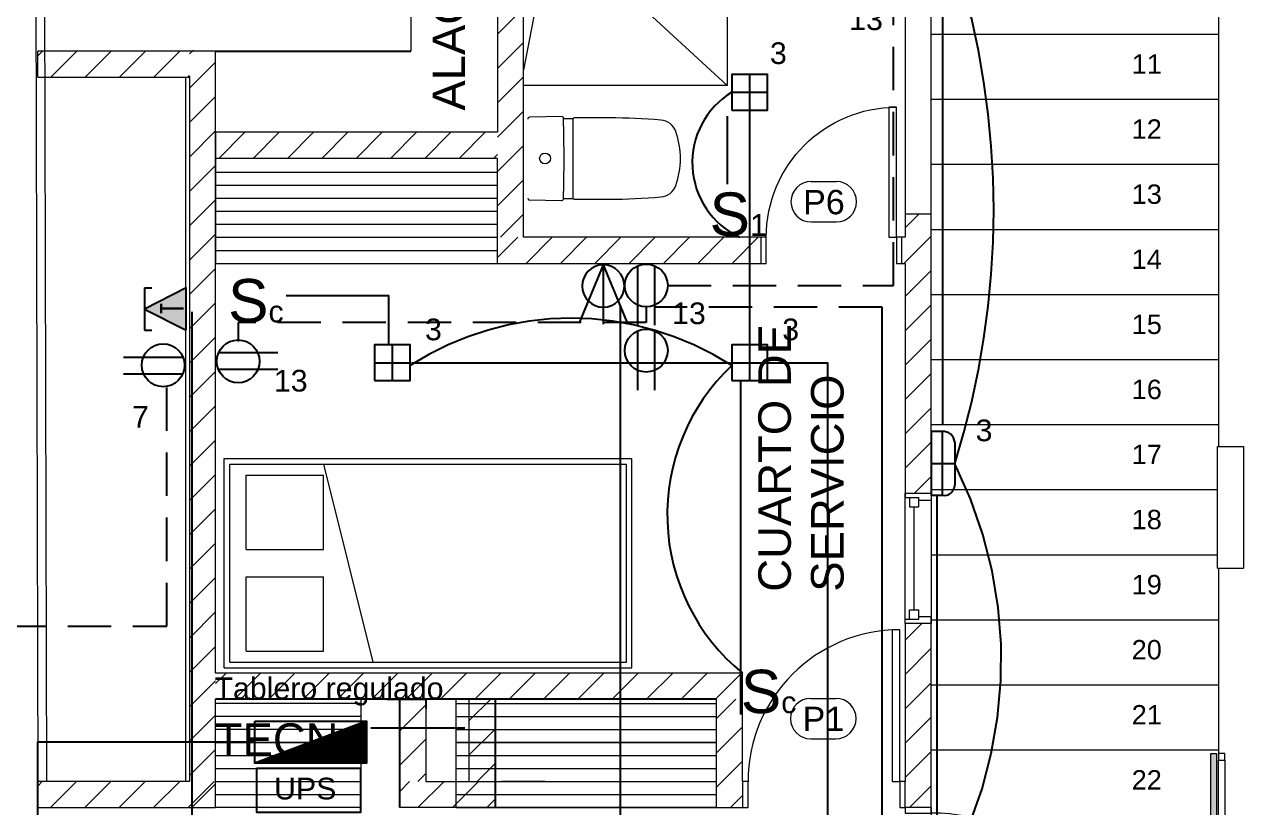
# Model space of a CAD drawing. Header units: inches. Extents: x 131 to 82119, y 71 to 16923.
# Drawn here: x 186.88 to 192.51, y 128.07 to 131.68 of the extents above; entities that cross this region are included whole.
import ezdxf
from ezdxf.enums import TextEntityAlignment as Align

# ---------------------------------------------------------------- set-up
doc = ezdxf.new("R2010")
doc.units = ezdxf.units.IN
doc.header["$MEASUREMENT"] = 0
for name, pattern in [('HIDDEN', [9.525, 6.35, -3.175]), ('Overhead', [0.003969, 0.002381, -0.001587]), ('PISO', [0.3, 0.2, -0.1])]:
    doc.linetypes.add(name, pattern=pattern)
for name, color, linetype, lineweight in [('A-DETL-____-THIN', 151, 'Continuous', 18), ('A-DOOR-____-IDEN', 31, 'Continuous', 18), ('A-DOOR-____-MCUT', 31, 'Continuous', 18), ('A-DOOR-____-OTLN', 31, 'Continuous', 18), ('A-DOOR-FRAM-MCUT', 31, 'Continuous', 18), ('A-FLOR-____-OTLN', 192, 'Continuous', 18), ('A-GLAZ-____-MCUT', 151, 'Continuous', 18), ('A-GLAZ-____-OTLN', 151, 'Continuous', 18), ('A-GLAZ-CURT-OTLN', 52, 'Continuous', 18), ('A-GLAZ-CWMG-OTLN', 51, 'Continuous', 18), ('A-WALL-____-MCUT', 113, 'Continuous', 18), ('A-WALL-____-OTLN', 113, 'Continuous', 18), ('A-WALL-____-PATT', 111, 'Continuous', 18), ('DUCTO-PARED O TECHO', 7, 'Continuous', 25), ('DUCTO-PISO', 7, 'PISO', 25), ('G-____-____-TEXT', 231, 'Continuous', 9), ('I-FURN-____-OTLN', 30, 'Continuous', 18), ('P-SANR-FIXT-OTLN', 6, 'Continuous', 18), ('Q-CASE-____-OTLN', 31, 'Continuous', 18), ('RED-TELEFONO', 240, 'TELEFONO', 25), ('RED-TELEVISION', 84, 'TELEVISION', 25), ('RED-TELEVISIÓN', 84, 'TELEVISION', 25), ('RED-TELÉFONO', 240, 'TELEFONO', 25), ('S-STRS-____-OTLN', 31, 'Continuous', 18), ('SIMBOLOGIA', 150, 'Continuous', 25)]:
    doc.layers.add(name, color=color, linetype=linetype, lineweight=lineweight)
for name, color, linetype in [('BLOQUES TOMAS Y LUCES', 140, 'Continuous'), ('INTERRUPTORES', 6, 'Continuous'), ('LAMPARAS', 20, 'Continuous'), ('LUCES Y TOMAS', 5, 'Continuous'), ('Retorno', 5, 'HIDDEN')]:
    doc.layers.add(name, color=color, linetype=linetype)
doc.styles.add('Arial_1', font='arial.ttf', dxfattribs={"height": 0.15})
doc.styles.add('Arial_2', font='arial.ttf', dxfattribs={"height": 0.089295})
doc.styles.add('Arial_4', font='arial.ttf', dxfattribs={"height": 0.1125})
doc.styles.add('ROMANS', font='romans.shx', dxfattribs={"width": 0.625})
doc.styles.get("Standard").update_dxf_attribs({"font": 'arial.ttf'})
doc.linetypes.add('TELEFONO', pattern='A,0.32,-0.12,["TEL",Standard,S=0.065,R=0,X=-0.065,Y=-0.0325],-0.14', length=0.58)
doc.linetypes.add('TELEVISION', pattern='A,0.32,-0.13,["TV",Standard,S=0.065,R=0,X=-0.065,Y=-0.0325],-0.13', length=0.58)
pattern_1 = [(45, (197.74889, 144.03864), (-0.07919596, 0.07919596), [])]

# ---------------------------------------------------------------- blocks, each defined once
blk = doc.blocks.new('Puertas Revit Lisas - 0_75  x 2_70-1759838-ARQ-P1')
at = {"layer": 'A-DOOR-____-MCUT'}
for p, q in [((0.35, 0.756825), (0.315, 0.756825)), ((0.315, 0.756825), (0.315, 0.056825)), ((0.35, 0.056825), (0.35, 0.756825)), ((0.315, 0.056825), (0.35, 0.056825))]:
    blk.add_line(p, q, dxfattribs=at)
at = {"layer": 'A-DOOR-____-OTLN'}
blk.add_arc((0.35, 0.056825), 0.7, 90, 180, dxfattribs=at)
at = {"layer": 'A-DOOR-FRAM-MCUT'}
for p, q in [((-0.35, 0.056825), (-0.375, 0.056825)), ((-0.375, 0.056825), (-0.375, -0.063175)), ((-0.35, -0.063175), (-0.35, 0.056825)), ((0.35, 0.056825), (0.35, -0.063175)), ((0.375, 0.056825), (0.35, 0.056825)), ((0.375, -0.063175), (0.375, 0.056825)), ((-0.375, -0.063175), (-0.35, -0.063175)), ((0.35, -0.063175), (0.375, -0.063175))]:
    blk.add_line(p, q, dxfattribs=at)
blk = doc.blocks.new('Sanitary-Equipment_Duravit_Toilet-Close-Coupled_215609 - 215609 White Alpin-689622-ARQ-P1')
at = {"layer": 'P-SANR-FIXT-OTLN'}
for p, q in [((-0.1914, -0.0078), (-0.194, -0.1565)), ((0.1928, -0.1587), (0.1902, -0.0088)), ((-0.1857, -0.165), (-0.1846, -0.165)), ((-0.1846, -0.165), (-0.1846, -0.21)), ((0.1834, -0.21), (0.1834, -0.165)), ((0.1834, -0.165), (0.1866, -0.165)), ((-0.1875, -0.2125), (-0.1875, -0.3771)), ((-0.1846, -0.21), (0.1834, -0.21)), ((0.1868, -0.3771), (0.1868, -0.215))]:
    blk.add_line(p, q, dxfattribs=at)
blk.add_circle((0, -0.08), 0.025, dxfattribs=at)
for centre, radius, start, end in [((-0.1835, -0.0079), 0.00793, 90, 179), ((0.1812, -0.0089), 0.00894, 1, 90), ((-0.1857, -0.1567), 0.0083, 179, 270), ((-0.0012, 5.889), 6.0568, 268.25421, 271.74579), ((0.1866, -0.1588), 0.00613, 270, 1), ((-0.1826, -0.2151), 0.00547, 111.2631, 152.3244), ((0.1814, -0.2151), 0.00547, 0.9602, 68.7369), ((2.6453, -0.3771), 2.8328, 180, 184.8004), ((-2.6459, -0.3771), 2.8328, 355.1996, 360), ((-0.0978, -0.6075), 0.08, 184.8004, 250.2972), ((0.0972, -0.6075), 0.08, 289.7028, 355.1996), ((-0.0003, -0.3352), 0.3692, 250.2972, 289.7028)]:
    blk.add_arc(centre, radius, start, end, dxfattribs=at)
blk = doc.blocks.new('M_Bed-Box - 0965 x 1880mm - Twin-933038-ARQ-P1')
at = {"layer": 'I-FURN-____-OTLN'}
for p, q in [((-0.1433, 0.7056), (-0.1433, -1.1744)), ((-0.1433, 0.7056), (0.8217, 0.7056)), ((-0.1179, 0.6802), (-0.1179, -1.149)), ((-0.1179, 0.6802), (0.7963, 0.6802)), ((0.7963, 0.6802), (0.7963, -1.149)), ((0.8217, 0.7056), (0.8217, -1.1744)), ((-0.0671, 0.604), (-0.0671, 0.2482)), ((-0.0671, 0.604), (0.2757, 0.604)), ((0.2757, 0.604), (0.2757, 0.2482)), ((0.4027, 0.604), (0.4027, 0.2482)), ((0.4027, 0.604), (0.7455, 0.604)), ((0.7455, 0.604), (0.7455, 0.2482)), ((0.7963, 0.2482), (-0.1179, 0.0198)), ((-0.0671, 0.2482), (0.2757, 0.2482)), ((0.4027, 0.2482), (0.7455, 0.2482)), ((-0.1433, -1.1744), (0.8217, -1.1744)), ((-0.1179, -1.149), (0.7963, -1.149))]:
    blk.add_line(p, q, dxfattribs=at)
blk = doc.blocks.new('Puertas Revit Lisas - 0_90 X 2_60-1819666-ARQ-P1')
at = {"layer": 'A-DOOR-____-MCUT'}
for p, q in [((0.425, 0.906825), (0.39, 0.906825)), ((0.39, 0.906825), (0.39, 0.056825)), ((0.425, 0.056825), (0.425, 0.906825)), ((0.39, 0.056825), (0.425, 0.056825))]:
    blk.add_line(p, q, dxfattribs=at)
at = {"layer": 'A-DOOR-____-OTLN'}
blk.add_arc((0.425, 0.056825), 0.85, 90, 180, dxfattribs=at)
at = {"layer": 'A-DOOR-FRAM-MCUT'}
for p, q in [((-0.425, 0.056825), (-0.45, 0.056825)), ((-0.45, 0.056825), (-0.45, -0.063175)), ((-0.425, -0.063175), (-0.425, 0.056825)), ((0.425, 0.056825), (0.425, -0.063175)), ((0.45, 0.056825), (0.425, 0.056825)), ((0.45, -0.063175), (0.45, 0.056825)), ((-0.45, -0.063175), (-0.425, -0.063175)), ((0.425, -0.063175), (0.45, -0.063175))]:
    blk.add_line(p, q, dxfattribs=at)
blk = doc.blocks.new('System Panel - Glazed-1488044-ARQ-P1')
at = {"layer": 'A-GLAZ-CURT-OTLN'}
blk.add_hatch(color=256, dxfattribs=at).paths.add_polyline_path([(-0.402, 0.0245), (0.402, 0.0245), (0.402, 0.0495), (-0.402, 0.0495)], flags=0)
for p, q in [((-0.402, 0.0495), (0.402, 0.0495)), ((-0.402, 0.0495), (-0.402, 0.0245)), ((0.402, 0.0245), (-0.402, 0.0245)), ((0.402, 0.0495), (0.402, 0.0245))]:
    blk.add_line(p, q, dxfattribs=at)
blk = doc.blocks.new('Rectangular Mullion - 30mm Square-1488043-ARQ-P1')
at = {"layer": 'A-GLAZ-CWMG-OTLN'}
for p, q in [((0, -5.8737), (0.03, -5.8737)), ((0, -6.6327), (0, -5.8737)), ((0.03, -5.8737), (0.03, -6.6327)), ((0.03, -6.6327), (0, -6.6327))]:
    blk.add_line(p, q, dxfattribs=at)
blk = doc.blocks.new('Rectangular Mullion - 30mm Square-1488014-ARQ-P1')
at = {"layer": 'A-GLAZ-CWMG-OTLN'}
for p, q in [((-0.03, -0.015), (-0.03, 0.015)), ((-0.03, 0.015), (0, 0.015)), ((0, 0.015), (0, -0.015)), ((0, -0.015), (-0.03, -0.015))]:
    blk.add_line(p, q, dxfattribs=at)
blk = doc.blocks.new('M_Fixed - 0_60 x 2_00-1819667-ARQ-P1')
at = {"layer": 'A-GLAZ-____-MCUT'}
for p, q in [((-0.3, 0.073), (-0.281, 0.073)), ((-0.281, 0.073), (-0.281, 0.01)), ((0.281, 0.073), (0.281, 0.01)), ((0.2989, 0.073), (0.281, 0.073)), ((-0.281, 0.054), (-0.237, 0.054)), ((-0.281, 0.01), (-0.237, 0.01)), ((-0.268, 0.01), (-0.268, -0.047)), ((-0.237, 0.054), (-0.237, 0.01)), ((-0.237, 0.032), (0.237, 0.032)), ((0.237, 0.054), (0.237, 0.01)), ((0.281, 0.054), (0.237, 0.054)), ((0.237, 0.01), (0.281, 0.01)), ((0.268, 0.01), (0.268, -0.047)), ((-0.3, -0.047), (-0.268, -0.047)), ((0.3, -0.047), (0.268, -0.047))]:
    blk.add_line(p, q, dxfattribs=at)
blk = doc.blocks.new('Etiqueta Puerta 1_5mm - Etiqueta Puerta 1_5mm-1832370-ARQ-P1')
at = {"layer": 'A-DOOR-____-IDEN'}
for p, q in [((-0.000813, 0.001281), (0.000734, 0.001281)), ((-0.000813, -0.001203), (0.000734, -0.001203))]:
    blk.add_line(p, q, dxfattribs=at)
for centre, start, end in [((-0.000813, 0.000039), 90, 270), ((0.000734, 0.000039), 270, 90)]:
    blk.add_arc(centre, 0.001242, start, end, dxfattribs=at)
blk = doc.blocks.new('Puertas Revit Lisas - 0_65 X 2_70-1833635-ARQ-P1')
at = {"layer": 'A-DOOR-____-MCUT'}
for p, q in [((0.265, -0.056825), (0.3, -0.056825)), ((0.265, -0.656825), (0.265, -0.056825)), ((0.3, -0.056825), (0.3, -0.656825)), ((0.3, -0.656825), (0.265, -0.656825))]:
    blk.add_line(p, q, dxfattribs=at)
at = {"layer": 'A-DOOR-____-OTLN'}
blk.add_arc((0.3, -0.056825), 0.6, 180, 270, dxfattribs=at)
at = {"layer": 'A-DOOR-FRAM-MCUT'}
for p, q in [((-0.325, 0.063175), (-0.3, 0.063175)), ((-0.325, -0.056825), (-0.325, 0.063175)), ((-0.3, 0.063175), (-0.3, -0.056825)), ((0.3, 0.063175), (0.325, 0.063175)), ((0.3, -0.056825), (0.3, 0.063175)), ((0.325, 0.063175), (0.325, -0.056825)), ((-0.3, -0.056825), (-0.325, -0.056825)), ((0.325, -0.056825), (0.3, -0.056825))]:
    blk.add_line(p, q, dxfattribs=at)
blk = doc.blocks.new('TOMA')
at = {"layer": 'SIMBOLOGIA'}
for p, q in [((-0.0301, 0.2165), (-0.0301, 0.0062)), ((0.0294, 0.2165), (0.0294, 0.1463)), ((0.0294, 0.1463), (0.0294, 0.0059))]:
    blk.add_line(p, q, dxfattribs=at)
blk.add_circle((0, 0.0761), 0.0761, dxfattribs=at)
blk = doc.blocks.new('TV')
at = {"layer": 'RED-TELEVISION', "linetype": 'Continuous'}
for q in [(-0.2063, 0.0852), (-0.2103, 0), (-0.2063, -0.0852)]:
    blk.add_line((0, 0), q, dxfattribs=at)
blk.add_circle((-0.075, 0), 0.075, dxfattribs=at)
blk = doc.blocks.new('TEL')
at = {"layer": 'RED-TELEFONO', "linetype": 'Continuous'}
h = blk.add_hatch(color=256, dxfattribs=at)
h.dxf.hatch_style = 1
h.paths.add_polyline_path([(-0.1477, -0.0756), (0, 0), (-0.1477, 0.0756)])
for p, q in [((0, 0.075), (-0.0251, 0.075)), ((0, 0.075), (0, 0)), ((0, 0), (0, -0.075)), ((0, -0.075), (-0.0251, -0.075))]:
    blk.add_line(p, q, dxfattribs=at)
blk.add_lwpolyline([(-0.1477, -0.0756), (-0.1477, 0.0756), (0, 0)], close=True, dxfattribs=at)
at = {"layer": 'RED-TELEFONO', "color": 2, "linetype": 'TELEFONO', "style": 'ROMANS', "width": 0.7}
blk.add_text('T', height=0.08, rotation=270, dxfattribs=at).set_placement((-0.1384, 0.0022), align=Align.CENTER)
blk = doc.blocks.new('TABLERO')
at = {"layer": 'LUCES Y TOMAS', "color": 0}
for points in [[(0.2574, 0), (-0.2574, -0.1939)], [(-0.2574, 0), (0.2574, 0), (0.2574, -0.1939), (-0.2574, -0.1939), (-0.2574, 0)], [(0.2574, 0), (-0.2574, -0.1939)], [(0.2574, -0.0038), (-0.2474, -0.1939)], [(0.2574, -0.0075), (-0.2374, -0.1939)], [(0.2574, -0.0113), (-0.2274, -0.1939)], [(0.2574, -0.0151), (-0.2174, -0.1939)], [(0.2574, -0.0188), (-0.2074, -0.1939)], [(0.2574, -0.0226), (-0.1974, -0.1939)], [(0.2574, -0.0264), (-0.1874, -0.1939)], [(0.2574, -0.0301), (-0.1774, -0.1939)], [(0.2574, -0.0339), (-0.1674, -0.1939)], [(0.2574, -0.0377), (-0.1574, -0.1939)], [(0.2574, -0.0414), (-0.1474, -0.1939)], [(0.2574, -0.0452), (-0.1374, -0.1939)], [(0.2574, -0.049), (-0.1274, -0.1939)], [(0.2574, -0.0527), (-0.1174, -0.1939)], [(0.2574, -0.0565), (-0.1074, -0.1939)], [(0.2574, -0.0603), (-0.0974, -0.1939)], [(0.2574, -0.064), (-0.0874, -0.1939)], [(0.2574, -0.0678), (-0.0774, -0.1939)], [(0.2574, -0.0716), (-0.0674, -0.1939)], [(0.2574, -0.0753), (-0.0574, -0.1939)], [(0.2574, -0.0791), (-0.0474, -0.1939)], [(0.2574, -0.0829), (-0.0374, -0.1939)], [(0.2574, -0.0866), (-0.0274, -0.1939)], [(0.2574, -0.0904), (-0.0174, -0.1939)], [(0.2574, -0.0942), (-0.0074, -0.1939)], [(0.2574, -0.0979), (0.0026, -0.1939)], [(0.2574, -0.1017), (0.0126, -0.1939)], [(0.2574, -0.1055), (0.0226, -0.1939)], [(0.2574, -0.1092), (0.0326, -0.1939)], [(0.2574, -0.113), (0.0426, -0.1939)], [(0.2574, -0.1168), (0.0526, -0.1939)], [(0.2574, -0.1205), (0.0626, -0.1939)], [(0.2574, -0.1243), (0.0726, -0.1939)], [(0.2574, -0.1281), (0.0826, -0.1939)], [(0.2574, -0.1318), (0.0926, -0.1939)], [(0.2574, -0.1356), (0.1026, -0.1939)], [(0.2574, -0.1394), (0.1126, -0.1939)], [(0.2574, -0.1431), (0.1226, -0.1939)], [(0.2574, -0.1469), (0.1326, -0.1939)], [(0.2574, -0.1507), (0.1426, -0.1939)], [(0.2574, -0.1544), (0.1526, -0.1939)], [(0.2574, -0.1582), (0.1626, -0.1939)], [(0.2574, -0.162), (0.1726, -0.1939)], [(0.2574, -0.1657), (0.1826, -0.1939)], [(0.2574, -0.1695), (0.1926, -0.1939)], [(0.2574, -0.1733), (0.2026, -0.1939)], [(0.2574, -0.177), (0.2126, -0.1939)], [(0.2574, -0.1808), (0.2226, -0.1939)], [(0.2574, -0.1846), (0.2326, -0.1939)], [(0.2574, -0.1883), (0.2426, -0.1939)], [(0.2574, -0.1921), (0.2526, -0.1939)]]:
    blk.add_lwpolyline(points, dxfattribs=at)
blk = doc.blocks.new('TORTUGA HERMETICA')
at = {"layer": 'BLOQUES TOMAS Y LUCES'}
for p, q in [((-0.0994, 0.1078), (0.0994, 0.1078)), ((0, 0.1078), (0, 0))]:
    blk.add_line(p, q, dxfattribs=at)
blk.add_lwpolyline([(-0.1484, 0), (0.1456, 0), (0.1456, 0.051), (-0.1484, 0.051), (-0.1484, 0)], dxfattribs=at)
for centre, radius, start, end in [((-0.0958, 0.0552), 0.0528, 93.9125, 184.5603), ((0.0979, 0.0594), 0.0484, 349.9517, 88.2301)]:
    blk.add_arc(centre, radius, start, end, dxfattribs=at)

msp = doc.modelspace()

# ---------------------------------------------------------------- hatches: boundary and pattern name
at = {"layer": 'A-WALL-____-PATT'}
h = msp.add_hatch(dxfattribs=at)
h.set_pattern_fill('FP_37', color=8, style=0, pattern_type=2)
h.set_pattern_definition([(45, (197.66889, 144.03864), (-0.07919596, 0.07919596), [])])
h.paths.add_polyline_path([(189.1852, 130.6965), (189.1852, 132.3055), (189.0652, 132.3055), (189.0652, 130.6965)], flags=0)
h = msp.add_hatch(dxfattribs=at)
h.set_pattern_fill('FP_37', color=8, style=0, pattern_type=2)
h.set_pattern_definition(pattern_1)
h.paths.add_polyline_path([(190.9452, 130.6365), (191.0652, 130.6365), (191.0652, 130.8045), (190.9452, 130.8045), (190.9452, 130.6965)], flags=0)
h.paths.add_polyline_path([(191.0456, 131.8755), (191.0652, 131.8755), (191.0652, 132.1055), (190.9452, 132.1055), (190.9452, 131.8755), (191.0017, 131.8755)], flags=0)
h = msp.add_hatch(dxfattribs=at)
h.set_pattern_fill('FP_37', color=8, style=0, pattern_type=2)
h.set_pattern_definition([(45, (197.74927, 143.76314), (-0.07919596, 0.07919596), [])])
h.paths.add_polyline_path([(187.0655, 131.4351), (187.6455, 131.4351), (187.6455, 131.5551), (186.9455, 131.5551), (186.9455, 131.4351), (187.007, 131.4351)], flags=0)
h = msp.add_hatch(dxfattribs=at)
h.set_pattern_fill('FP_37', color=8, style=0, pattern_type=2)
h.set_pattern_definition([(45, (197.74889, 143.86314), (-0.07919596, 0.07919596), [])])
h.paths.add_polyline_path([(187.7652, 128.0675), (187.7652, 131.5597), (187.6452, 131.5597), (187.6452, 128.0675)])
h = msp.add_hatch(dxfattribs=at)
h.set_pattern_fill('FP_37', color=8, style=0, pattern_type=2)
h.set_pattern_definition(pattern_1)
h.paths.add_polyline_path([(188.7441, 131.0606), (189.0652, 131.0606), (189.0652, 131.1806), (187.7652, 131.1806), (187.7652, 131.0606)])
h = msp.add_hatch(dxfattribs=at)
h.set_pattern_fill('FP_37', color=8, style=0, pattern_type=2)
h.set_pattern_definition(pattern_1)
h.paths.add_polyline_path([(190.0352, 130.5765), (190.0352, 130.6965), (189.0652, 130.6965), (189.0652, 130.5765)])
h.paths.add_polyline_path([(190.9042, 130.6965), (190.9042, 130.5765), (190.9452, 130.5765), (190.9452, 130.6965)])
h.paths.add_polyline_path([(190.3042, 130.5765), (190.3042, 130.6965), (190.0352, 130.6965), (190.0352, 130.5765)])
h = msp.add_hatch(dxfattribs=at)
h.set_pattern_fill('FP_37', color=8, style=0, pattern_type=2)
h.set_pattern_definition(pattern_1)
h.paths.add_polyline_path([(190.9452, 128.0675), (191.0652, 128.0675), (191.0652, 128.9165), (190.9452, 128.9165), (190.9452, 128.1875)], flags=0)
h.paths.add_polyline_path([(191.0652, 129.5165), (191.0652, 130.6365), (190.9452, 130.6365), (190.9452, 129.5165)], flags=0)
h = msp.add_hatch(dxfattribs=at)
h.set_pattern_fill('FP_37', color=8, style=0, pattern_type=2)
h.set_pattern_definition([(45, (197.74889, 143.84959), (-0.07919596, 0.07919596), [])])
h.paths.add_polyline_path([(190.1952, 128.5675), (190.1952, 128.6875), (187.7652, 128.6875), (187.7652, 128.5675), (189.5952, 128.5675)])
h = msp.add_hatch(dxfattribs=at)
h.set_pattern_fill('FP_37', color=8, style=0, pattern_type=2)
h.set_pattern_definition([(45, (197.73889, 144.03864), (-0.07919596, 0.07919596), [])])
h.paths.add_polyline_path([(188.6152, 128.1875), (188.6152, 128.5675), (188.7352, 128.5675), (188.7352, 128.1875)])
h = msp.add_hatch(dxfattribs=at)
h.set_pattern_fill('FP_37', color=8, style=0, pattern_type=2)
h.set_pattern_definition([(45, (197.69419, 144.03864), (-0.07919596, 0.07919596), [])])
h.paths.add_polyline_path([(188.9352, 128.1875), (188.9352, 128.5675), (189.0552, 128.5675), (189.0552, 128.1875)])
h = msp.add_hatch(dxfattribs=at)
h.set_pattern_fill('FP_37', color=8, style=0, pattern_type=2)
h.set_pattern_definition([(45, (198.34891, 144.03864), (-0.07919596, 0.07919596), [])])
h.paths.add_polyline_path([(190.1952, 128.0675), (190.1952, 128.5675), (190.0752, 128.5675), (190.0752, 128.0675)])
h = msp.add_hatch(dxfattribs=at)
h.set_pattern_fill('FP_37', color=8, style=0, pattern_type=2)
h.set_pattern_definition(pattern_1)
h.paths.add_polyline_path([(186.9452, 128.0675), (187.7652, 128.0675), (187.7652, 128.1875), (186.9452, 128.1875)], flags=0)
h = msp.add_hatch(dxfattribs=at)
h.set_pattern_fill('FP_37', color=8, style=0, pattern_type=2)
h.set_pattern_definition([(45, (197.85889, 144.03864), (-0.07919596, 0.07919596), [])])
h.paths.add_polyline_path([(189.0552, 128.0675), (188.6152, 128.0675), (188.6152, 128.1875), (189.0552, 128.1875)])

# ---------------------------------------------------------------- linework, layer by layer
for p, q in [((187.7655, 131.5551), (188.6652, 131.5551)), ((190.0752, 128.5675), (187.7652, 128.5675)), ((188.5552, 128.5675), (188.7352, 128.5675)), ((188.6152, 128.0675), (188.6152, 128.5675)), ((188.7352, 128.5675), (188.7352, 128.5242)), ((189.0552, 128.0675), (189.0552, 128.5675))]:
    msp.add_line(p, q)
at = {"layer": 'A-DETL-____-THIN'}
for p, q in [((189.3162, 132.1423), (189.1852, 131.4688)), ((189.3416, 132.1169), (190.1241, 131.3965)), ((190.9452, 131.8755), (190.9452, 130.8045)), ((191.0652, 130.8045), (191.0652, 131.8755)), ((187.7652, 131.0606), (187.7652, 130.5765)), ((189.0652, 131.0606), (187.7652, 131.0606)), ((189.0652, 130.5765), (189.0652, 131.0606)), ((187.7652, 130.9965), (189.0652, 130.9965)), ((187.7652, 130.9365), (189.0652, 130.9365)), ((187.7652, 130.8765), (189.0652, 130.8765)), ((187.7652, 130.8165), (189.0652, 130.8165)), ((187.7652, 130.7565), (189.0652, 130.7565)), ((190.9452, 130.8045), (191.0652, 130.8045)), ((190.9902, 130.8045), (191.0202, 130.8045)), ((187.7652, 130.6965), (189.0652, 130.6965)), ((187.7652, 130.6365), (189.0652, 130.6365)), ((187.7652, 130.5765), (189.1452, 130.5765)), ((187.7652, 130.5765), (189.0652, 130.5765)), ((188.4352, 128.5475), (187.7652, 128.5475)), ((188.8752, 128.5475), (190.0752, 128.5475)), ((188.4352, 128.4875), (187.7652, 128.4875)), ((188.8752, 128.4875), (190.0752, 128.4875)), ((188.4352, 128.4275), (187.7652, 128.4275)), ((188.8752, 128.4275), (190.0752, 128.4275)), ((187.7652, 128.3675), (188.4352, 128.3675)), ((188.4352, 128.3675), (187.7652, 128.3675)), ((188.8752, 128.3675), (190.0752, 128.3675)), ((190.0752, 128.3675), (188.8752, 128.3675)), ((187.7652, 128.3075), (188.4352, 128.3075)), ((188.8752, 128.3075), (190.0752, 128.3075)), ((187.7652, 128.2475), (188.4352, 128.2475)), ((188.8752, 128.2475), (190.0752, 128.2475)), ((187.7652, 128.1875), (188.4352, 128.1875)), ((188.8752, 128.1875), (190.0752, 128.1875)), ((187.7652, 128.1275), (188.4352, 128.1275)), ((188.8752, 128.1275), (190.0752, 128.1275)), ((188.4352, 128.0675), (187.7652, 128.0675)), ((190.0752, 128.0675), (188.8752, 128.0675)), ((188.8752, 128.0675), (190.0752, 128.0675))]:
    msp.add_line(p, q, dxfattribs=at)
at = {"layer": 'A-FLOR-____-OTLN'}
for p, q in [((187.7655, 131.1806), (187.7655, 131.0051)), ((191.0652, 129.5165), (191.0652, 129.5055)), ((191.0656, 127.2275), (191.0656, 128.0675))]:
    msp.add_line(p, q, dxfattribs=at)
at = {"layer": 'A-WALL-____-MCUT'}
for p, q in [((189.1852, 130.6965), (189.1852, 132.4855)), ((188.6652, 132.3055), (188.6652, 131.5551)), ((189.0652, 132.3055), (189.0652, 131.1806)), ((186.9452, 131.4351), (186.9452, 131.5551)), ((187.7655, 131.5551), (186.9455, 131.5551)), ((187.7652, 128.6875), (187.7652, 131.5551)), ((186.9455, 131.4351), (187.6455, 131.4351)), ((187.6452, 131.4397), (187.6452, 128.1875)), ((189.0652, 131.1806), (187.7652, 131.1806)), ((187.7652, 131.0051), (187.7652, 131.1806)), ((190.9452, 130.8045), (190.9452, 130.6965)), ((191.0652, 129.5165), (191.0652, 130.8045)), ((189.3852, 130.6965), (189.1852, 130.6965)), ((190.3042, 130.6965), (189.3852, 130.6965)), ((190.9452, 130.6965), (190.9042, 130.6965)), ((189.0652, 130.5765), (189.3852, 130.5765)), ((189.3852, 130.5765), (190.3042, 130.5765)), ((190.9042, 130.5765), (190.9452, 130.5765)), ((190.9452, 130.5765), (190.9452, 129.5165)), ((190.9452, 129.5165), (191.0652, 129.5165)), ((190.9452, 128.9165), (190.9452, 128.1875)), ((191.0652, 128.9165), (190.9452, 128.9165)), ((191.0652, 128.0675), (191.0652, 128.9165)), ((190.1952, 128.6875), (187.7652, 128.6875)), ((190.1952, 128.1875), (190.1952, 128.6875)), ((188.4352, 128.5675), (187.7652, 128.5675)), ((187.7652, 128.0675), (187.7652, 128.5675)), ((188.4352, 128.5675), (188.4352, 128.0675)), ((188.7552, 128.5675), (188.5552, 128.5675)), ((188.7352, 128.5675), (188.7352, 128.1875)), ((190.0752, 128.5675), (188.8752, 128.5675)), ((188.8752, 128.0675), (188.8752, 128.5675)), ((188.9352, 128.1875), (188.9352, 128.5675)), ((190.0752, 128.0675), (190.0752, 128.5675)), ((187.6452, 128.1875), (186.9452, 128.1875)), ((186.9452, 128.1875), (186.9452, 128.0675)), ((188.7352, 128.1875), (188.9352, 128.1875)), ((189.2852, 128.1875), (189.0852, 128.1875)), ((186.9452, 128.0675), (187.7652, 128.0675)), ((189.0552, 128.0675), (188.6152, 128.0675)), ((190.0752, 128.0675), (190.1952, 128.0675))]:
    msp.add_line(p, q, dxfattribs=at)
at = {"layer": 'A-WALL-____-OTLN'}
for p, q in [((190.1241, 132.4855), (190.1241, 131.3965)), ((190.1241, 131.3965), (189.1852, 131.3965)), ((192.3851, 129.1717), (192.3851, 129.7316)), ((192.3851, 129.7316), (192.5051, 129.7316)), ((192.5051, 129.7316), (192.5051, 129.1717)), ((190.9452, 128.9165), (190.9452, 129.5165)), ((191.0652, 129.5055), (191.0652, 128.9165)), ((192.3851, 129.1717), (192.5051, 129.1717))]:
    msp.add_line(p, q, dxfattribs=at)
at = {"layer": 'DUCTO-PARED O TECHO'}
msp.add_line((188.9147, 128.4339), (188.4813, 128.4339), dxfattribs=at)
for points in [[(191.1161, 131.8449), (191.1161, 129.8318)], [(190.2278, 130.2007), (190.2278, 131.2832), (190.265, 131.2832)], [(190.1241, 131.2546), (190.1241, 130.9419)], [(188.0913, 130.429), (188.5629, 130.429), (188.5629, 130.2053)], [(190.3037, 127.0231), (190.6755, 127.0231), (190.6755, 127.4332), (190.8391, 127.4332), (190.8391, 130.374)], [(188.6684, 130.1183), (190.1599, 130.1183)], [(190.3101, 130.1183), (190.5863, 130.1183), (190.5863, 127.7691)], [(190.187, 128.4963), (190.187, 130.036)], [(191.0907, 129.5072), (191.0907, 127.3105), (190.7721, 127.3105)], [(187.9469, 128.3692), (186.9451, 128.3692), (186.9451, 126.1017)]]:
    msp.add_lwpolyline(points, dxfattribs=at)
msp.add_lwpolyline([(187.9534, 128.2475), (187.9534, 128.0466), (188.4352, 128.0466), (188.4352, 128.2475)], close=True, dxfattribs=at)
at = {"layer": 'DUCTO-PISO'}
msp.add_line((190.8391, 130.374), (189.7901, 130.374), dxfattribs=at)
for points in [[(189.8498, 130.4745), (190.8912, 130.4745), (190.8912, 131.895)], [(189.751, 130.3757), (189.751, 130.3044), (187.8692, 130.3044), (187.8692, 130.2156)], [(185.2841, 128.9042), (187.5403, 128.9042), (187.5403, 130.0092)]]:
    msp.add_lwpolyline(points, dxfattribs=at)
at = {"layer": 'LAMPARAS'}
for p, q in [((190.2278, 131.2832), (190.2278, 131.4479)), ((190.1454, 131.3656), (190.3101, 131.3656)), ((188.6629, 130.2007), (188.4982, 130.2007)), ((188.5806, 130.036), (188.5806, 130.2007)), ((190.3101, 130.2007), (190.1454, 130.2007)), ((190.2278, 130.036), (190.2278, 130.2007)), ((188.4982, 130.1183), (188.6629, 130.1183)), ((190.1454, 130.1183), (190.3101, 130.1183)), ((188.4982, 130.036), (188.6629, 130.036)), ((190.1454, 130.036), (190.3101, 130.036))]:
    msp.add_line(p, q, dxfattribs=at)
for points in [[(190.1454, 131.2832), (190.3101, 131.2832), (190.3101, 131.4479), (190.1454, 131.4479)], [(188.4982, 130.036), (188.6629, 130.036), (188.6629, 130.2007), (188.4982, 130.2007)], [(190.1454, 130.036), (190.3101, 130.036), (190.3101, 130.2007), (190.1454, 130.2007)]]:
    msp.add_lwpolyline(points, close=True, dxfattribs=at)
at = {"layer": 'Q-CASE-____-OTLN'}
for p, q in [((186.936, 132.305), (186.9455, 128.1875)), ((186.976, 132.3051), (186.9855, 128.1876)), ((187.6261, 131.4351), (187.6261, 128.1875))]:
    msp.add_line(p, q, dxfattribs=at)
at = {"layer": 'RED-TELEVISIÓN'}
msp.add_lwpolyline([(188.4352, 127.9381), (189.6324, 127.9381), (189.6324, 130.3762)], dxfattribs=at)
at = {"layer": 'RED-TELÉFONO'}
msp.add_lwpolyline([(187.9534, 127.9381), (187.658, 127.9381), (187.658, 130.3528)], dxfattribs=at)
at = {"layer": 'Retorno'}
for centre, radius, start, end in [((187.4666, 130.8216), 3.8863, 342.4969, 17.5031), ((190.3436, 131.0409), 0.3804, 121.4054, 244.8442), ((189.4042, 128.9562), 1.3674, 57.1748, 122.8252), ((190.79, 129.4181), 0.9422, 133.1713, 230.8499), ((189.3693, 128.7463), 2.0187, 308.7687, 26.6834)]:
    msp.add_arc(centre, radius, start, end, dxfattribs=at)
at = {"layer": 'S-STRS-____-OTLN'}
for p, q in [((192.3889, 131.9318), (192.3889, 131.6318)), ((192.3889, 131.6318), (191.0652, 131.6318)), ((192.3889, 131.6318), (192.3889, 131.3318)), ((192.3889, 131.3318), (191.0652, 131.3318)), ((192.3889, 131.3318), (192.3889, 131.0318)), ((192.3889, 131.0318), (191.0652, 131.0318)), ((192.3889, 131.0318), (192.3889, 130.7318)), ((192.3889, 130.7318), (191.0652, 130.7318)), ((192.3889, 130.7318), (192.3889, 130.4318)), ((192.3889, 130.4318), (191.0652, 130.4318)), ((192.3889, 130.4318), (192.3889, 130.1318)), ((192.3889, 130.1318), (191.0652, 130.1318)), ((192.3889, 130.1318), (192.3889, 129.8318)), ((192.3889, 129.8318), (191.0652, 129.8318)), ((192.3889, 129.8318), (192.3889, 129.7316)), ((192.3851, 129.5318), (191.0652, 129.5318)), ((192.3851, 129.2318), (191.0652, 129.2318)), ((192.3889, 129.1717), (192.3889, 128.9318)), ((192.3889, 128.9318), (191.0652, 128.9318)), ((192.3889, 128.9318), (192.3889, 128.6318)), ((192.3889, 128.6318), (191.0652, 128.6318)), ((192.3889, 128.6318), (192.3889, 128.3318)), ((192.3889, 128.3318), (191.0652, 128.3318)), ((192.3889, 128.3318), (192.3889, 128.3169))]:
    msp.add_line(p, q, dxfattribs=at)
at = {"layer": 'S-STRS-____-OTLN', "linetype": 'Overhead'}
for p, q in [((192.3889, 131.6318), (191.9652, 131.6318)), ((192.3889, 131.3318), (191.9652, 131.3318)), ((192.3889, 131.0318), (191.9652, 131.0318)), ((192.3889, 130.7318), (191.9652, 130.7318)), ((192.3889, 130.4318), (191.9652, 130.4318)), ((192.3889, 130.1318), (191.9652, 130.1318)), ((192.3889, 129.8318), (191.9652, 129.8318)), ((192.3851, 129.5318), (191.9652, 129.5318)), ((192.3851, 129.2318), (191.0652, 129.2318)), ((192.3889, 128.9318), (191.0652, 128.9318)), ((192.3889, 128.6318), (191.0652, 128.6318)), ((192.3889, 128.3318), (191.0652, 128.3318))]:
    msp.add_line(p, q, dxfattribs=at)

# ---------------------------------------------------------------- block references
at = {"layer": 'A-DOOR-____-IDEN', "xscale": 74.99999999999996, "yscale": 74.99999999999996, "zscale": 74.99999999999996}
for p in [(190.5724, 130.8577), (190.5702, 128.4749)]:
    msp.add_blockref('Etiqueta Puerta 1_5mm - Etiqueta Puerta 1_5mm-1832370-ARQ-P1', p, dxfattribs=at)
at = {"layer": 'A-DOOR-____-OTLN', "xscale": -1, "rotation": 180}
msp.add_blockref('Puertas Revit Lisas - 0_65 X 2_70-1833635-ARQ-P1', (190.6042, 130.6397), dxfattribs=at)
at = {"layer": 'A-DOOR-____-OTLN'}
msp.add_blockref('Puertas Revit Lisas - 0_75  x 2_70-1759838-ARQ-P1', (190.5702, 128.1307), dxfattribs=at)
at = {"layer": 'A-DOOR-____-OTLN', "rotation": 270.0000000000003}
msp.add_blockref('Puertas Revit Lisas - 0_90 X 2_60-1819666-ARQ-P1', (191.0084, 127.6175), dxfattribs=at)
at = {"layer": 'A-GLAZ-____-OTLN', "color": 7, "rotation": 90.00000000000031}
msp.add_blockref('M_Fixed - 0_60 x 2_00-1819667-ARQ-P1', (191.0182, 129.2165), dxfattribs=at)
at = {"layer": 'A-GLAZ-CURT-OTLN', "rotation": 90.00000000000031}
msp.add_blockref('System Panel - Glazed-1488044-ARQ-P1', (192.4039, 127.9149), dxfattribs=at)
at = {"layer": 'A-GLAZ-CWMG-OTLN', "extrusion": (0, 0, -1), "rotation": 89.99999999999972}
msp.add_blockref('Rectangular Mullion - 30mm Square-1488014-ARQ-P1', (-192.4039, 128.3169), dxfattribs=at)
at = {"layer": 'A-GLAZ-CWMG-OTLN'}
msp.add_blockref('Rectangular Mullion - 30mm Square-1488043-ARQ-P1', (192.3889, 134.1606), dxfattribs=at)
at = {"layer": 'I-FURN-____-OTLN', "rotation": 90.00000000000006}
msp.add_blockref('M_Bed-Box - 0965 x 1880mm - Twin-933038-ARQ-P1', (188.5107, 128.8552), dxfattribs=at)
at = {"layer": 'LUCES Y TOMAS', "color": 3, "rotation": 270}
msp.add_blockref('TORTUGA HERMETICA', (191.0652, 129.6528), dxfattribs=at)
at = {"layer": 'LUCES Y TOMAS', "color": 1}
msp.add_blockref('TABLERO', (188.2043, 128.4662), dxfattribs=at)
at = {"layer": 'P-SANR-FIXT-OTLN', "rotation": 90}
msp.add_blockref('Sanitary-Equipment_Duravit_Toilet-Close-Coupled_215609 - 215609 White Alpin-689622-ARQ-P1', (189.2043, 131.06), dxfattribs=at)
at = {"layer": 'RED-TELEVISIÓN', "xscale": -1.29829461337991, "yscale": 1.298294613379902, "zscale": 1.298294613379902, "rotation": 270}
msp.add_blockref('TV', (189.5526, 130.5694), dxfattribs=at)
at = {"layer": 'RED-TELÉFONO', "xscale": -1.29829461337991, "yscale": 1.298294613379902, "zscale": 1.298294613379902}
msp.add_blockref('TEL', (187.4383, 130.366), dxfattribs=at)
at = {"layer": 'SIMBOLOGIA', "xscale": 1.29829461337991, "yscale": 1.29829461337991, "zscale": 1.29829461337991}
for p, rotation in [((189.751, 130.5733), 180), ((189.751, 130.2731), 180), ((187.6225, 130.1066), 90), ((187.7707, 130.1248), 270)]:
    msp.add_blockref('TOMA', p, dxfattribs=dict(at, rotation=rotation))

# ---------------------------------------------------------------- texts
for s, p in [('13', (190.7643, 131.6519)), ('3', (190.36, 131.4955)), ('13', (189.9478, 130.2962)), ('3', (188.7698, 130.222)), ('3', (190.417, 130.222)), ('13', (188.112, 129.9856)), ('7', (187.4192, 129.8189)), ('3', (191.3083, 129.7565)), ('Tablero regulado', (188.2884, 128.5675)), ('UPS', (188.1786, 128.1052))]:
    msp.add_text(s, height=0.1).set_placement(p, align=Align.CENTER)
at = {"layer": 'A-DOOR-____-IDEN', "lineweight": 9, "char_height": 0.1125, "width": 0.234494, "attachment_point": 1, "style": 'Arial_4'}
for s, insert in [('P6', (190.4739, 130.9153)), ('P1', (190.4716, 128.5325))]:
    msp.add_mtext(s, dxfattribs=dict(at, insert=insert))
at = {"layer": 'G-____-____-TEXT', "color": 7, "char_height": 0.15, "attachment_point": 1, "rotation": 90, "style": 'Arial_1'}
for s, insert, width in [('ALACENA', (188.7657, 131.2806), 1.214557), ('CUARTO DE ', (190.2676, 129.0627), 1.593354), ('SERVICIO', (190.5107, 129.0627), 1.238607)]:
    msp.add_mtext(s, dxfattribs=dict(at, insert=insert, width=width))
at = {"layer": 'G-____-____-TEXT', "color": 7, "insert": (188.3902, 128.4558), "char_height": 0.15, "width": 1.340822, "attachment_point": 3, "style": 'Arial_1'}
msp.add_mtext('TECN.', dxfattribs=at)
at = {"layer": 'INTERRUPTORES', "char_height": 0.2, "attachment_point": 1}
for s, insert in [('\\pt0.0082306;S{\\H0.5x;1}', (190.043, 130.9034)), ('\\pt0.0082306;S{\\H0.5x;c}', (187.823, 130.5044)), ('\\pt0.0082306;S{\\H0.5x;c}', (190.187, 128.7031))]:
    msp.add_mtext_dynamic_manual_height_columns(s, width=0.353086, gutter_width=12.5, heights=[0], dxfattribs=dict(at, insert=insert))
at = {"layer": 'S-STRS-____-OTLN', "char_height": 0.08929, "width": 0.164828, "attachment_point": 1, "line_spacing_factor": 0.941778, "style": 'Arial_2'}
for s, insert in [('11', (191.9893, 131.5402)), ('12', (191.9893, 131.2402)), ('13', (191.9893, 130.9402)), ('14', (191.9893, 130.6402)), ('15', (191.9893, 130.3402)), ('16', (191.9893, 130.0402)), ('17', (191.9893, 129.7402)), ('18', (191.9893, 129.4402)), ('19', (191.9893, 129.1402)), ('20', (191.9893, 128.8402)), ('21', (191.9893, 128.5402)), ('22', (191.9893, 128.2402))]:
    msp.add_mtext(s, dxfattribs=dict(at, insert=insert))

doc.saveas('drawing.dxf')
